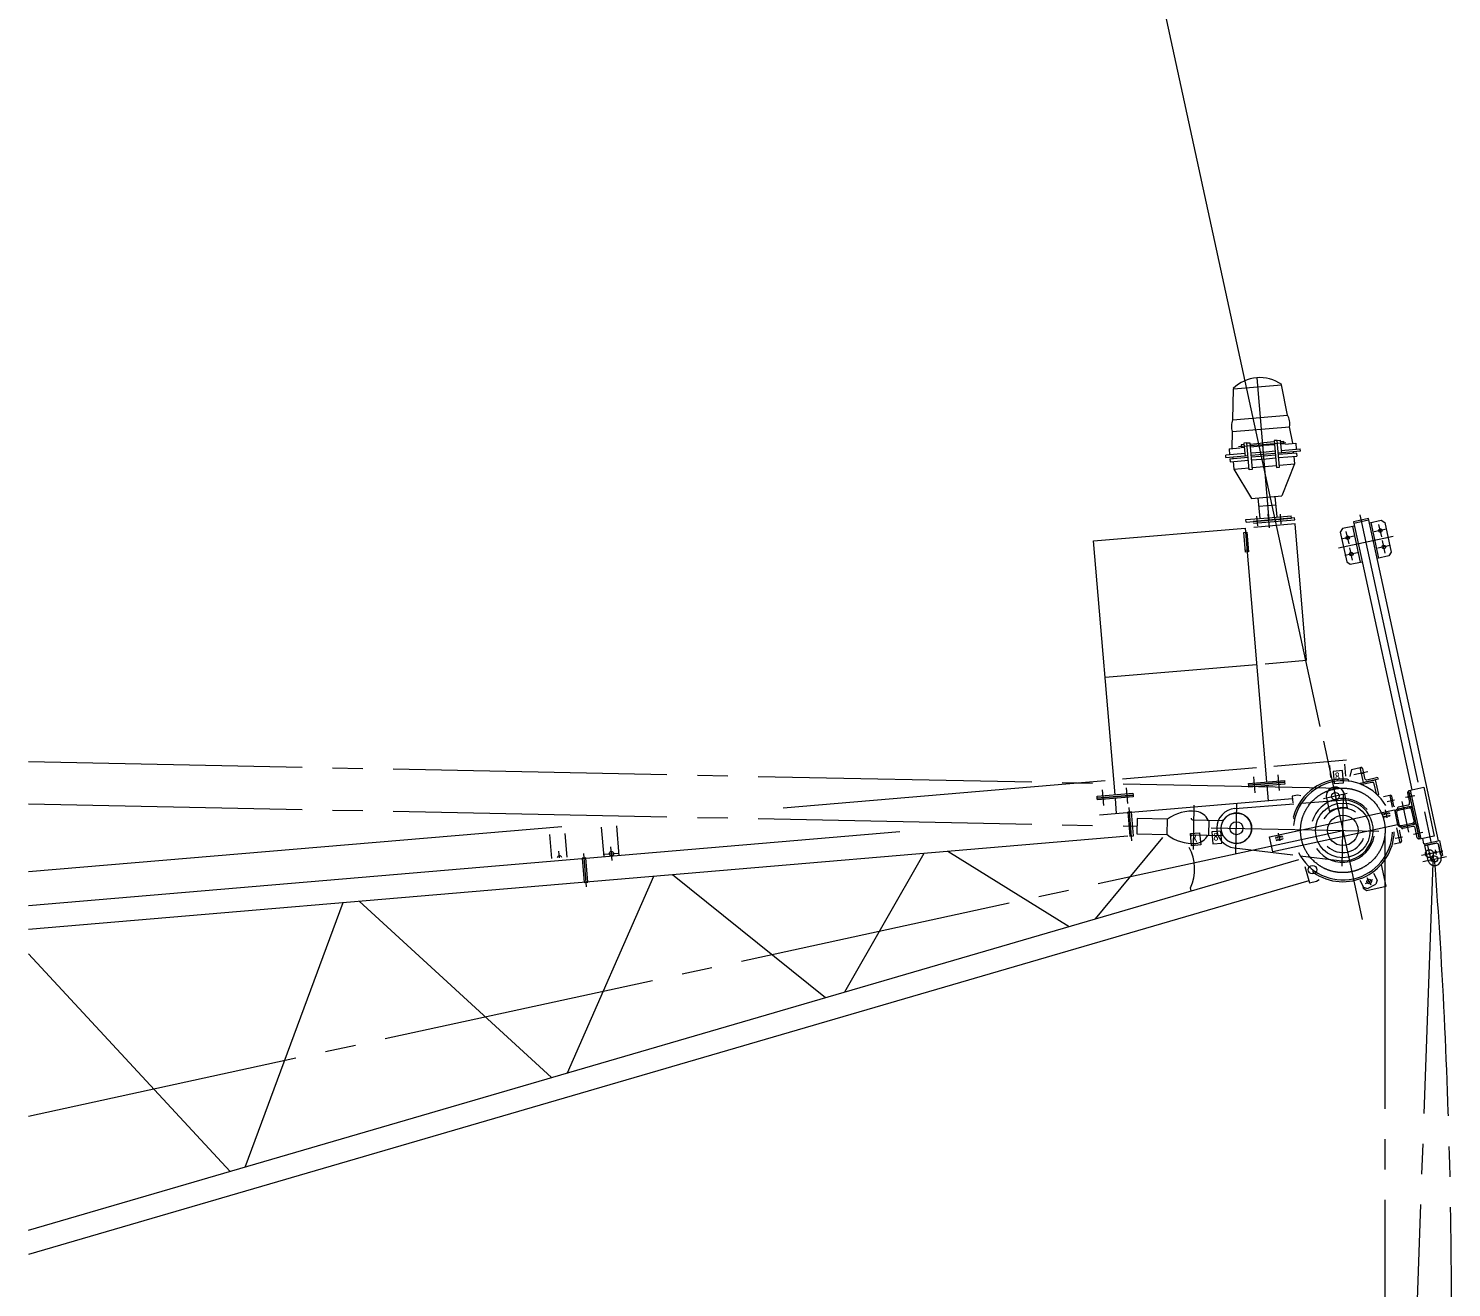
# Model space of a CAD drawing. Units: millimetres, scale not verified. Extents: x -32409 to 32443, y -43405 to 44769.
# Drawn here: x 7214 to 11894, y 19161 to 23303 of the extents above; entities that cross this region are included whole.
import ezdxf
from ezdxf.enums import TextEntityAlignment as Align

# ---------------------------------------------------------------- set-up
doc = ezdxf.new("R2010")
doc.units = ezdxf.units.MM
doc.header["$LTSCALE"] = 100
doc.linetypes.add('CHAIN2', pattern=[12, 9, -1, 1, -1])
for name, color, linetype, lineweight in [('0-1_10 常用実線', 3, 'Continuous', 18), ('0-3_12 常用一点鎖線', 3, 'CHAIN2', 18), ('0-5_05 寸法', 7, 'Continuous', 18)]:
    doc.layers.add(name, color=color, linetype=linetype, lineweight=lineweight)
doc.styles.add('ＭＳ ゴシック', font='')
doc.styles.get('ＭＳ ゴシック').set_extended_font_data('MS Gothic')

msp = doc.modelspace()

# ---------------------------------------------------------------- linework, layer by layer
at = {"layer": '0-1_10 常用実線'}
for p, q in [((11253.2, 22154), (11292.9, 21685.7)), ((11174.4, 22015.4), (11176.5, 22117.4)), ((11176.5, 22117.4), (11334.9, 22130.9)), ((11354.1, 22030.6), (11334.9, 22130.9)), ((11174.4, 22015.4), (11354.1, 22030.6)), ((11172.5, 21921.4), (11173.6, 21976.7)), ((11173.6, 21976.7), (11361.4, 21992.6)), ((11371.8, 21938.3), (11361.4, 21992.6)), ((11214.1, 21904.8), (11151.3, 21899.5)), ((11162.6, 21920.5), (11199.1, 21923.6)), ((11162.6, 21920.5), (11164.3, 21900.6)), ((11193.2, 21928.1), (11348.8, 21941.3)), ((11231.5, 21935.9), (11275.9, 21939.7)), ((11232.3, 21926.9), (11276.6, 21930.7)), ((11234, 21906.5), (11284.4, 21910.8)), ((11285.1, 21902.8), (11234.7, 21898.5)), ((11264.3, 21896), (11314.8, 21900.3)), ((11311.2, 21942.7), (11275.9, 21939.7)), ((11312, 21933.7), (11276.6, 21930.7)), ((11284.4, 21910.8), (11313.7, 21913.3)), ((11314.4, 21905.3), (11285.1, 21902.8)), ((11397.1, 21912.3), (11324.4, 21906.1)), ((11384.6, 21906.2), (11324.8, 21901.2)), ((11333.6, 21915), (11396.4, 21920.3)), ((11345.5, 21936), (11381.8, 21939.1)), ((11374.6, 21905.4), (11374.2, 21910.4)), ((11381.8, 21939.1), (11383.5, 21919.2)), ((11384.6, 21906.2), (11385.4, 21896.3)), ((11397.1, 21912.3), (11396.4, 21920.3)), ((11152, 21891.5), (11151.3, 21899.5)), ((11152, 21891.5), (11224.7, 21897.7)), ((11165.4, 21887.6), (11225.1, 21892.7)), ((11165.4, 21887.6), (11166.2, 21877.7)), ((11166.2, 21877.7), (11226, 21882.7)), ((11175.3, 21888.5), (11174.9, 21893.5)), ((11176.2, 21878.5), (11178.3, 21853.6)), ((11178.3, 21853.6), (11228.1, 21857.8)), ((11178.3, 21853.6), (11236.6, 21757.2)), ((11235.1, 21893.6), (11264.3, 21896)), ((11235.9, 21883.6), (11284.7, 21887.7)), ((11238.1, 21858.7), (11317.8, 21865.4)), ((11284.7, 21887.7), (11315.7, 21890.3)), ((11325.6, 21891.2), (11385.4, 21896.3)), ((11327.7, 21866.3), (11377.6, 21870.5)), ((11377.6, 21870.5), (11336.3, 21765.7)), ((11375.4, 21895.4), (11377.6, 21870.5)), ((11236.6, 21757.2), (11336.3, 21765.7)), ((11320.1, 21696), (11314.3, 21763.8)), ((11264.3, 21691.3), (11258.5, 21759.1)), ((11260.9, 21731.2), (11286, 21733.3)), ((11286, 21733.3), (11316.7, 21735.9)), ((11217.4, 21687.3), (11292.2, 21693.7)), ((11218.1, 21679.4), (11217.5, 21687.3)), ((11218.1, 21679.4), (11292.9, 21685.7)), ((11242.2, 21675.4), (11378.1, 21686.9)), ((11252.8, 21698.4), (11255.5, 21666.5)), ((11252.8, 21698.4), (11255.5, 21666.5)), ((11295.1, 21659.8), (11291.2, 21705.6)), ((11292.2, 21693.7), (11366.9, 21700)), ((11292.9, 21685.7), (11367.6, 21692)), ((11330.3, 21704.9), (11333, 21673)), ((11330.3, 21704.9), (11333, 21673)), ((11367.6, 21692), (11366.9, 21700)), ((11572.6, 21675.8), (11621.4, 21686.5)), ((11572.6, 21675.8), (11621.4, 21686.5)), ((11654.9, 21560.7), (11629.4, 21678)), ((11594.3, 21547.5), (11568.8, 21664.8)), ((11216, 21586.7), (11225.9, 21587.5)), ((10754.6, 21168.8), (11252.8, 21211)), ((10811.6, 20834.3), (11252.9, 20871.7)), ((11309.9, 20876.5), (11548.2, 20896.7)), ((11496.6, 20839.6), (11493.3, 20878.4)), ((11546.4, 20843.8), (11543.1, 20882.6)), ((11564.5, 20865.6), (11593.8, 20872)), ((11604.5, 20823.1), (11593.9, 20871.9)), ((9695.6, 20739.7), (10754.6, 20829.4)), ((11564.5, 20865.6), (11559.6, 20842.4)), ((11598.1, 20852.5), (11604, 20853.7)), ((11600.7, 20868.9), (11607.7, 20836.6)), ((11615.4, 20831.7), (11647.6, 20838.7)), ((11286.6, 20812.5), (11290.8, 20762.6)), ((11551.1, 20786), (11473, 20769)), ((11541.4, 20783.8), (11551.1, 20738.9)), ((11632.1, 20823), (11599.9, 20816)), ((11646.9, 20785.8), (11639.9, 20818)), ((11690.5, 20780.4), (11669.9, 20776)), ((11690.5, 20780.4), (11669.9, 20776)), ((11690.5, 20780.4), (11669.9, 20776)), ((11704.3, 20745.1), (11697.3, 20777.3)), ((11749.1, 20788.6), (11756.1, 20756.3)), ((11755.7, 20786.4), (11761.6, 20787.7)), ((11794.3, 20637.2), (11759.5, 20797.5)), ((11370.5, 20769.4), (10735.8, 20715.6)), ((10792.6, 20720.4), (10788.4, 20770.2)), ((10843.1, 20631.2), (10833.8, 20740.8)), ((11181.4, 20736.9), (11375.7, 20752.5)), ((11400.2, 20754.5), (11528.5, 20764.8)), ((11482.7, 20771.1), (11492.5, 20726.1)), ((11753.6, 20743), (11717, 20735)), ((11754.6, 20738.6), (11718, 20730.6)), ((11751.1, 20748.6), (11718.9, 20741.6)), ((11770.6, 20696.8), (11762.6, 20733.4)), ((11775, 20697.8), (11767, 20734.4)), ((10958.7, 20651.8), (10959.7, 20701.7)), ((11042.1, 20700.1), (11138.4, 20698.1)), ((11096.1, 20649), (11097.1, 20699)), ((11375.1, 20715.2), (11375.1, 20715.2)), ((11375.9, 20693.3), (11376.9, 20693.4)), ((11688.7, 20722.7), (11667.2, 20718.1)), ((11667.2, 20718.1), (11667.9, 20715)), ((11668.6, 20711.9), (11669.2, 20709.1)), ((11669.2, 20709.1), (11670.8, 20708.6)), ((11689.4, 20712.7), (11670.8, 20708.6)), ((11672.6, 20719.2), (11673.3, 20716.1)), ((11674, 20713), (11674.5, 20710.3)), ((11683.3, 20721.6), (11684, 20718.4)), ((11684.7, 20715.4), (11685.3, 20712.6)), ((11688.7, 20722.7), (11689.4, 20719.6)), ((11690.6, 20713.8), (11689.4, 20712.7)), ((11690, 20716.5), (11690.6, 20713.8)), ((11708.4, 20721.7), (11716.4, 20685)), ((11712.8, 20722.6), (11720.8, 20686)), ((11728.8, 20680.8), (11765.4, 20688.8)), ((11729.7, 20676.4), (11766.4, 20684.4)), ((7214.4, 20529.4), (8967.8, 20678)), ((10080.2, 20660), (7214.4, 20417.2)), ((7214.4, 20340.6), (10829.1, 20646.9)), ((8935.6, 20573.1), (8929, 20651.1)), ((8985.4, 20577.3), (8978.8, 20655.3)), ((9107.3, 20577.6), (9099, 20675.5)), ((9157.1, 20581.8), (9148.8, 20679.7)), ((10723.1, 20374.3), (10944.1, 20642.2)), ((11041.1, 20650.1), (11137.4, 20648.2)), ((11103.6, 20673.8), (11654.5, 20662.7)), ((11336.9, 20646.3), (11315.5, 20641.6)), ((11315.5, 20641.6), (11316.1, 20638.5)), ((11320.8, 20642.8), (11321.5, 20639.6)), ((11331.5, 20645.1), (11332.2, 20642)), ((11332.9, 20638.9), (11333.5, 20636.2)), ((11336.9, 20646.3), (11337.6, 20643.1)), ((11338.8, 20637.3), (11337.6, 20636.2)), ((11338.3, 20640), (11338.8, 20637.3)), ((11722.4, 20662), (11729.4, 20629.8)), ((11766.4, 20678.2), (11734.2, 20671.2)), ((11781.2, 20641), (11774.2, 20673.3)), ((11786.3, 20645.7), (11792.2, 20647)), ((11798.2, 20638.1), (11802, 20620.5)), ((9898.8, 20133.7), (10159.9, 20590.2)), ((10237.2, 20596.8), (10636.3, 20349)), ((11178.8, 20607.6), (11372.3, 20584.2)), ((11316.8, 20635.4), (11317.4, 20632.7)), ((11317.4, 20632.7), (11319, 20632.1)), ((11337.6, 20636.2), (11319, 20632.1)), ((11322.2, 20636.5), (11322.8, 20633.8)), ((11724.5, 20624.1), (11703.9, 20619.6)), ((11724.5, 20624.1), (11703.9, 20619.6)), ((11724.5, 20624.1), (11703.9, 20619.6)), ((11805, 20621.1), (11802, 20620.5)), ((11842.9, 20623.2), (11810.6, 20616.2)), ((11857.6, 20586), (11850.6, 20618.3)), ((11850.6, 20618.3), (11859.8, 20575.7)), ((11862.3, 20592.7), (11856.4, 20591.4)), ((7214.4, 19349.8), (11392.2, 20569.7)), ((9049.5, 20479.2), (9040.2, 20588.8)), ((11396.7, 20581.3), (11524.5, 20565.8)), ((11424.6, 20499.7), (7214.4, 19270.3)), ((8987, 19867.4), (9271.2, 20514.9)), ((9331.7, 20520), (9835.3, 20115.1)), ((11592.6, 20501.6), (11604.5, 20478.5)), ((11037.4, 20466.1), (11035.2, 20475.9)), ((11604.5, 20478.5), (11618, 20474.2)), ((11618, 20474.2), (11644.6, 20488)), ((7926.9, 19557.9), (8249.1, 20428.3)), ((8301.9, 20432.8), (8934.1, 19852)), ((7214.4, 20258.8), (7877.6, 19543.5))]:
    msp.add_line(p, q, dxfattribs=at)
for points in [[(11310.8, 21947.1), (11318.3, 21859.2), (11328.3, 21860.1), (11320.8, 21948)], [(11231.1, 21940.4), (11238.6, 21852.5), (11228.6, 21851.6), (11221.2, 21939.5)], [(11220.9, 21646.3), (11226.4, 21581.5), (11216.5, 21580.7), (11211, 21645.4)], [(11227.3, 20813.5), (11226.8, 20819.4), (11344.4, 20829.4), (11344.9, 20823.4)], [(11508.4, 20819.5), (11538.2, 20822), (11534.9, 20861.8), (11505, 20859.3)], [(10729.1, 20771.2), (10728.6, 20777.2), (10846.1, 20787.2), (10846.6, 20781.2)], [(10729.6, 20765.3), (10729.1, 20771.2), (10846.6, 20781.2), (10847.2, 20775.2)], [(11227.8, 20807.5), (11227.3, 20813.5), (11344.9, 20823.4), (11345.4, 20817.4)], [(11753.6, 20796.2), (11802.4, 20806.8), (11837.3, 20646.6), (11788.4, 20636)], [(11295.6, 20643.4), (11706, 20732.6), (11716.6, 20683.8), (11306.2, 20594.6)], [(10835.8, 20645.6), (10847.8, 20646.7), (10841, 20726.4), (10829.1, 20725.4)], [(11035.7, 20654.4), (11065.6, 20656.9), (11069, 20617.1), (11039.1, 20614.5)], [(11108.8, 20620.5), (11138.7, 20623), (11135.3, 20662.8), (11105.4, 20660.3)], [(9042.2, 20493.7), (9054.2, 20494.7), (9047.4, 20574.4), (9035.5, 20573.4)]]:
    msp.add_lwpolyline(points, close=True, dxfattribs=at)
for points in [[(11320.8, 21948), (11330.8, 21948.8), (11333.6, 21915)], [(11211.6, 21934.2), (11201.6, 21933.4), (11202.4, 21924.4), (11212.3, 21925.3)], [(11221.2, 21939.5), (11211.2, 21938.7), (11214.1, 21904.8), (11214.8, 21896.8), (11224.7, 21897.7)], [(11333.6, 21915), (11334.3, 21907), (11324.4, 21906.1)], [(11331.2, 21944.4), (11341.1, 21945.2), (11341.9, 21936.2), (11331.9, 21935.4)], [(11242.2, 21675.4), (11378.1, 21686.9), (11377.6, 21692.9), (11241.6, 21681.4)], [(11281.3, 21213.4), (11417.2, 21225), (11379.2, 21673.4), (11243.3, 21661.8)], [(11850.9, 20631.1), (11620.5, 21690.9), (11571.6, 21680.2), (11763.4, 20798.3)], [(11623.6, 21676.7), (11662.7, 21685.2), (11674.6, 21677.5), (11695.8, 21579.8), (11688.2, 21567.9), (11649.1, 21559.4)], [(10787.4, 20782.2), (10716.6, 21617.2), (11214.8, 21659.4), (11285.6, 20824.4)], [(11574.7, 21666.1), (11535.6, 21657.6), (11528, 21645.7), (11549.2, 21548), (11561.1, 21540.3), (11600.2, 21548.8)], [(11604.5, 20823.1), (11593.8, 20872), (11595.3, 20872.3)], [(11594.5, 20819.4), (11594.2, 20820.9), (11643.1, 20831.5)], [(11653, 20835.2), (11653.3, 20833.8), (11604.5, 20823.1)], [(11643.1, 20831.5), (11653.7, 20782.7), (11652.2, 20782.4)], [(11398.5, 20779.1), (11388.4, 20781.3), (11369.9, 20777.3), (11371.6, 20756.1)], [(11692, 20780.8), (11690.5, 20780.4), (11699, 20741.4)], [(11715.5, 20736.2), (11715.8, 20734.8), (11764.6, 20745.4), (11754, 20794.3), (11752.5, 20793.9)], [(10959.7, 20701.7), (10859.7, 20703.8), (10858.7, 20653.8), (10958.7, 20651.8)], [(11728.8, 20674.7), (11728.5, 20676.1), (11777.4, 20686.8), (11788, 20637.9), (11786.5, 20637.6)], [(11726, 20624.4), (11724.5, 20624.1), (11713.9, 20673)], [(11805.3, 20619.7), (11805, 20621.1), (11853.8, 20631.7)], [(11816.9, 20566.4), (11806.2, 20615.3), (11842.9, 20623.2)], [(11853.8, 20631.7), (11864.4, 20582.9), (11863, 20582.6)], [(11411, 20546), (11426.6, 20492.8), (11450, 20497.9), (11458.3, 20504.1)], [(11601.3, 20484.8), (11603.4, 20475), (11615.3, 20467.3), (11678.8, 20481.1), (11663.1, 20553.2)], [(11637.1, 20524.5), (11649, 20501.4), (11644.6, 20488)]]:
    msp.add_lwpolyline(points, dxfattribs=at)
for centre, radius in [((11552.3, 21627.9), 6), ((11659.8, 21651.3), 6), ((11564, 21574.2), 6), ((11671.5, 21597.6), 6), ((11512.1, 20777.5), 12.5), ((11536.5, 20665.1), 90), ((11186.6, 20672.2), 50), ((11186.6, 20672.2), 21.5), ((11186.6, 20672.2), 21.5), ((11186.6, 20672.2), 21.5), ((11536.5, 20665.1), 50), ((9131.4, 20588.5), 7.5), ((11821.2, 20588.8), 3), ((11841.7, 20593.3), 3), ((11436.6, 20535.9), 14), ((11838.4, 20571.1), 10), ((11623.1, 20497.1), 7.5)]:
    msp.add_circle(centre, radius, dxfattribs=at)
for centre, radius, start, end in [((11263.7, 22030), 124.5, 54.7745, 134.9138), ((11220.5, 21995.1), 50.4, 156.2147, 201.4797), ((11312.1, 22002.9), 50.4, 348.2048, 33.472), ((11596.3, 20867.9), 4.5, 12.2654, 102.2654), ((11536.5, 20665.1), 169, 85.1944, 164.3365), ((11536.5, 20665.1), 169, 85.1944, 164.3365), ((11536.5, 20665.1), 163, 30.1288, 174.4021), ((11550.1, 20827.5), 6, 354.1398, 86.6236), ((11614, 20838), 6.5, 192.2654, 282.2654), ((11648.6, 20834.3), 4.5, 12.2654, 102.2654), ((11512.1, 20777.5), 30, 12.2654, 192.2654), ((11596.8, 20816.6), 5, 118.919, 159.6717), ((11598.9, 20820.4), 4.5, 192.2654, 282.2654), ((11633.5, 20816.7), 6.5, 12.2654, 102.2654), ((11651.3, 20786.8), 4.5, 192.2654, 282.2654), ((11692.9, 20776.4), 4.5, 12.2654, 102.2654), ((11753.5, 20789.5), 4.5, 102.2654, 192.2654), ((11186.6, 20672.2), 65, 94.5832, 263.1049), ((11536.5, 20665.1), 105, 40.7023, 163.8285), ((11536.5, 20665.1), 73, 55.4957, 149.0352), ((11536.5, 20665.1), 75, 79.1915, 125.3393), ((11536.5, 20665.1), 100, 263.1049, 94.5832), ((11710.7, 20746.5), 6.5, 192.2654, 214.8853), ((11719.4, 20724), 11.2, 102.2654, 192.2654), ((11719.4, 20724), 6.75, 102.2654, 192.2654), ((11719.9, 20737.2), 4.5, 102.2654, 192.2654), ((11749.8, 20755), 6.5, 282.2654, 12.2654), ((11756, 20732), 11.2, 12.2654, 102.2654), ((11756, 20732), 6.75, 12.2654, 102.2654), ((11039.6, 20594.2), 134, 83.336, 126.6119), ((11042.2, 20705.1), 5, 178.844, 268.844), ((11046.6, 20675), 53, 26.9886, 80.6851), ((11138.6, 20708.1), 10, 268.844, 323.1587), ((11186.6, 20672.2), 50, 214.5294, 143.1587), ((11379.5, 20709.1), 6, 162.9072, 255.3911), ((11671, 20713.6), 4.85, 256.7039, 316.7039), ((11676.2, 20728.4), 18.1, 264.6485, 299.8824), ((11687.1, 20717.1), 4.85, 247.827, 316.7039), ((11727.4, 20687.4), 11.2, 192.2654, 282.2654), ((11727.4, 20687.4), 6.75, 192.2654, 282.2654), ((11764, 20695.4), 6.75, 282.2654, 12.2654), ((11764, 20695.4), 11.2, 282.2654, 12.2654), ((11042.9, 20756), 134, 231.0762, 274.352), ((11041, 20645.1), 5, 88.844, 178.844), ((11046.6, 20675), 53, 277.0029, 330.6995), ((11137.2, 20638.2), 10, 34.5294, 88.844), ((11335.3, 20640.6), 4.85, 247.827, 316.7039), ((11536.5, 20665.1), 163, 206.4708, 358.06), ((11536.5, 20665.1), 169, 235.1944, 358.5744), ((11536.5, 20665.1), 105, 214.6581, 349.8727), ((11536.5, 20665.1), 73, 225.4916, 339.0393), ((11728.7, 20663.4), 6.5, 159.1182, 192.2654), ((11733.2, 20675.6), 4.5, 192.2654, 282.2654), ((11767.8, 20671.9), 6.5, 12.2654, 102.2654), ((11785.6, 20642), 4.5, 192.2654, 282.2654), ((10899.7, 20538.2), 149.2, 335.2876, 28.4398), ((11319.2, 20637.2), 4.85, 256.7039, 316.7039), ((11324.5, 20651.9), 18.1, 264.6485, 299.8824), ((11725, 20628.8), 4.5, 282.2654, 12.2654), ((11809.7, 20620.6), 4.5, 192.2654, 282.2654), ((11844.3, 20616.9), 6.5, 12.2654, 102.2654), ((8960.6, 20574), 7.5, 13.664, 176.0237), ((11838.4, 20571.1), 22, 192.2654, 282.2654), ((11838.4, 20571.1), 22, 282.2654, 12.2654), ((11862, 20587), 4.5, 192.2654, 282.2654), ((11443.4, 20531.3), 6, 144.1398, 235.1944)]:
    msp.add_arc(centre, radius, start, end, dxfattribs=at)
at = {"layer": '0-3_12 常用一点鎖線'}
for p, q in [((11592.3, 21702.8), (11846.8, 20532)), ((11664.3, 21630.8), (11655.3, 21671.8)), ((11702, 21632.3), (11521.8, 21593.2)), ((11572.8, 21632.4), (11531.8, 21623.5)), ((11556.8, 21607.4), (11547.8, 21648.5)), ((11680.3, 21655.8), (11639.3, 21646.8)), ((11584.5, 21578.6), (11543.5, 21569.7)), ((11568.4, 21553.7), (11559.5, 21594.7)), ((11692, 21602), (11651, 21593.1)), ((11675.9, 21577), (11667, 21618.1)), ((11472.8, 20958.2), (11600.2, 20371.9)), ((7214.4, 20891.3), (11536.5, 20804.1)), ((11248.4, 20789.1), (11244, 20841)), ((11328.1, 20795.9), (11323.7, 20847.7)), ((11573.1, 20849.1), (11619.2, 20859.1)), ((10750.2, 20746.9), (10745.8, 20798.7)), ((10829.9, 20753.7), (10825.5, 20805.5)), ((11503.6, 20816.6), (11522.7, 20728.6)), ((11534.1, 20547.1), (11538.9, 20783.1)), ((11767.6, 20778.8), (11742.2, 20773.3)), ((11748.1, 20774.5), (11773.5, 20780.1)), ((7214.4, 20752.3), (10859.2, 20678.8)), ((11045.1, 20602), (11048.1, 20748)), ((11184.9, 20589.2), (11188.2, 20755.1)), ((11675.3, 20732.8), (11680.9, 20706.8)), ((11681.8, 20760.1), (11706.8, 20765.6)), ((11681.8, 20760.1), (11706.8, 20765.6)), ((11681.8, 20760.1), (11706.8, 20765.6)), ((11730.7, 20760.3), (11752.7, 20659.1)), ((7214.4, 19725.5), (11536.5, 20665.1)), ((11103.6, 20673.8), (11654.5, 20662.7)), ((11323.5, 20656.3), (11329.1, 20630.3)), ((11675.5, 16149.6), (11675.5, 20665.1)), ((11708.2, 20639), (11733.1, 20644.4)), ((11708.2, 20639), (11733.1, 20644.4)), ((11708.2, 20639), (11733.1, 20644.4)), ((11794, 20657.6), (11768.5, 20652.1)), ((11774.4, 20653.4), (11799.8, 20658.9)), ((8960.5, 20575.2), (8958.7, 20596.5)), ((9109, 20586.6), (9153.8, 20590.4)), ((9133.3, 20566.1), (9129.5, 20610.9)), ((11794.8, 20583.1), (11865.2, 20598.4)), ((11815.4, 20615.2), (11826.9, 20562.5)), ((11840, 20601.1), (11843.4, 20585.5)), ((11675.5, 16136.6), (11834.1, 20588.5)), ((11799.9, 20562.7), (11876.8, 20579.4)), ((11611, 20490.9), (11635.2, 20503.3)), ((11629.3, 20485), (11616.8, 20509.2))]:
    msp.add_line(p, q, dxfattribs=at)
for centre, radius in [((11536.5, 20665.1), 139), ((11821.2, 20588.8), 12.9)]:
    msp.add_circle(centre, radius, dxfattribs=at)
msp.add_arc((-8091.5, 19083), 19985.4, 351.52213, 4.27043, dxfattribs=at)
at = {"layer": '0-5_05 寸法'}
msp.add_line((11462.1, 21007.1), (10099, 27277.3), dxfattribs=at)

# ---------------------------------------------------------------- texts
at = {"layer": '0-1_10 常用実線', "color": 7, "style": 'ＭＳ ゴシック'}
for s, p in [('8', (11511.5, 20822.2)), ('X', (11042.2, 20617.3)), ('8', (11111.9, 20623.2))]:
    msp.add_text(s, height=25.7, rotation=4.844, dxfattribs=at).set_placement(p, align=Align.BOTTOM_LEFT)

doc.saveas('drawing.dxf')
